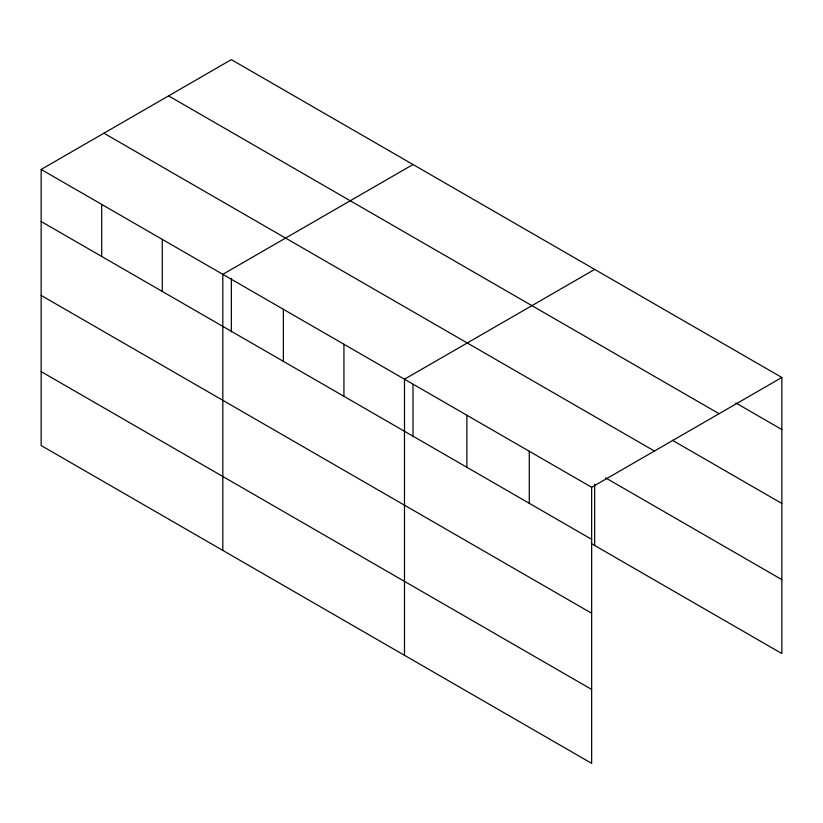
<?xml version="1.0" encoding="UTF-8"?>
<svg xmlns="http://www.w3.org/2000/svg" width="823" height="823" viewBox="0 0 823 823"><rect width="100%" height="100%" fill="white"/><g stroke="black" fill="none" stroke-linecap="round" stroke-linejoin="round"><path stroke-width="1.23" d="M41.15 169.445L591.655 487.278L591.655 763.363L41.15 445.531L41.15 169.445L231.345 59.637L781.85 377.469L781.85 653.555L591.377 543.591M413.012 164.518L222.817 274.326L222.817 550.412M594.679 269.409L404.484 379.208L404.484 655.303M591.655 487.278L781.85 377.469M735.875 402.982L781.85 429.524M168.581 95.869L719.086 413.702M672.391 440.264L781.85 503.46M103.914 133.203L654.419 451.035M605.625 477.885L781.85 579.629M41.15 221.5L591.655 539.332M41.15 295.426L591.655 613.258M41.15 371.605L591.655 689.437M594.679 484.315L594.679 545.495M529.271 451.251L529.271 503.306M466.878 415.234L466.878 467.289M413.012 384.526L413.012 436.787M343.932 344.251L343.932 396.305M283.369 309.294L283.369 361.348M231.345 278.359L231.345 331.895M162.265 239.37L162.265 291.424M101.702 204.402L101.702 256.457"/></g></svg>
